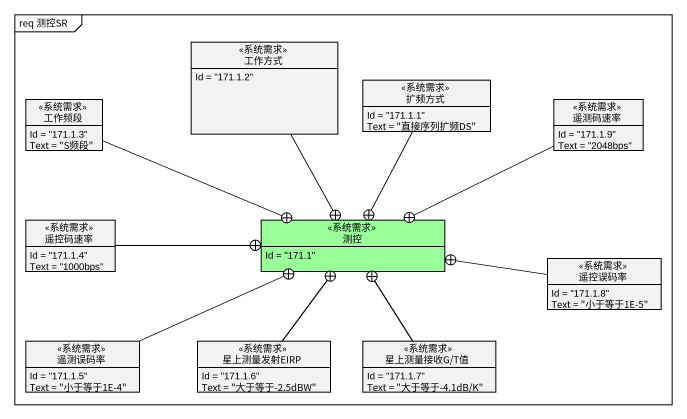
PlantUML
@startuml
mainframe req 测控SR
hide circle
hide empty members
class 工作方式 <<系统需求>> {
  Id = "171.1.2"
}
class 扩频方式 <<系统需求>> {
  Id = "171.1.1"
  Text = "直接序列扩频DS"
}
class 工作频段 <<系统需求>> {
  Id = "171.1.3"
  Text = "S频段"
}
class 遥测码速率 <<系统需求>> {
  Id = "171.1.9"
  Text = "2048bps"
}
class 遥控码速率 <<系统需求>> {
  Id = "171.1.4"
  Text = "1000bps"
}
class 测控 <<系统需求>> #99FF99 {
  Id = "171.1"
}
class 遥控误码率 <<系统需求>> {
  Id = "171.1.8"
  Text = "小于等于1E-5"
}
class 遥测误码率 <<系统需求>> {
  Id = "171.1.5"
  Text = "小于等于1E-4"
}
class 星上测量发射EIRP <<系统需求>> {
  Id = "171.1.6"
  Text = "大于等于-2.5dBW"
}
class "星上测量接收G/T值" as 星上测量接收G_T值 <<系统需求>> {
  Id = "171.1.7"
  Text = "大于等于-4.1dB/K"
}
工作方式 --+ 测控
扩频方式 --+ 测控
工作频段 -right-+ 测控
遥测码速率 -left-+ 测控
遥控码速率 -right-+ 测控
遥控误码率 -left-+ 测控
遥测误码率 -right-+ 测控
星上测量发射EIRP -up-+ 测控
星上测量接收G_T值 -up-+ 测控
@enduml
